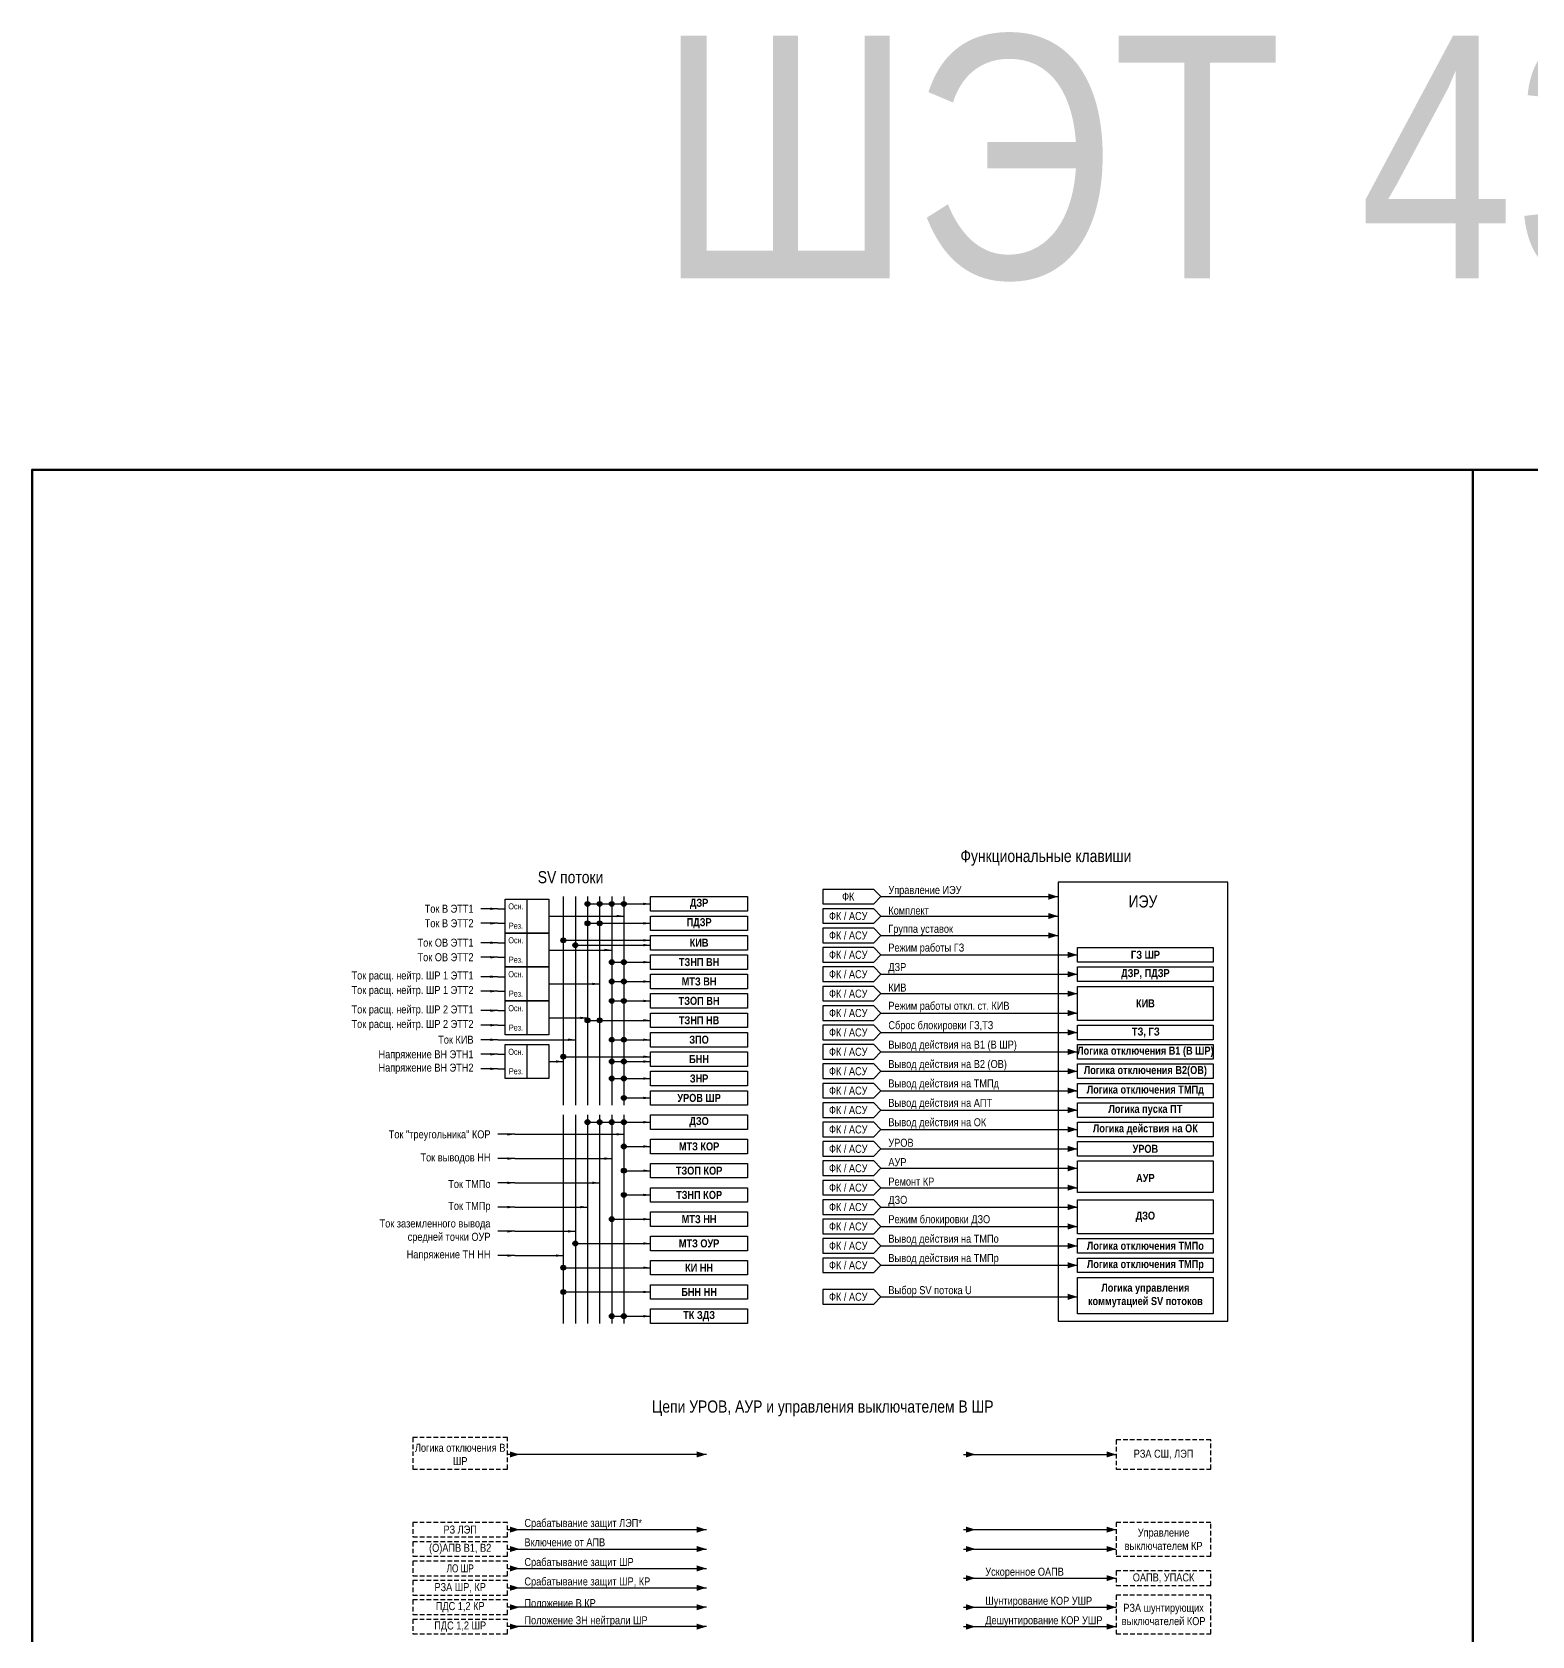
# Model space of a CAD drawing. Header units: millimetres. Extents: x 25558 to 49929, y 1902 to 19390.
# Drawn here: x 28111 to 28729, y 2770 to 3431 of the extents above; entities that cross this region are included whole.
import ezdxf

# ---------------------------------------------------------------- set-up
doc = ezdxf.new("R2010")
doc.units = ezdxf.units.MM
doc.linetypes.add('штриховая2', pattern=[9.525, 6.35, -3.175])
for name, color, linetype, lineweight in [('Основная', 7, 'Continuous', 30), ('Отключение_включение', 1, 'Continuous', 30), ('Тонкая', 7, 'Continuous', 5), ('Цепи внешние', 84, 'Continuous', 30), ('Цепи внутренние', 5, 'Continuous', 30), ('Цепи ТН', 200, 'Continuous', 30), ('Цепи ТТ', 23, 'Continuous', 30), ('Цепь - ФК и АСУ', 132, 'Continuous', 30)]:
    doc.layers.add(name, color=color, linetype=linetype, lineweight=lineweight)
doc.styles.add('Narrow', font='ARIALN.TTF')

msp = doc.modelspace()

# ---------------------------------------------------------------- hatches: boundary and pattern name
at = {"layer": 'Цепи ТН'}
h = msp.add_hatch(color=256, dxfattribs=at)
h.dxf.hatch_style = 1
h.paths.add_polyline_path([(28331, 3057, 1), (28329, 3057, 1)])
h = msp.add_hatch(color=256, dxfattribs=at)
h.dxf.hatch_style = 1
h.paths.add_polyline_path([(28331, 3009, 1), (28329, 3009, 1)])
h = msp.add_hatch(color=256, dxfattribs=at)
h.dxf.hatch_style = 1
h.paths.add_polyline_path([(28331, 2922, 1), (28329, 2922, 1)])
h = msp.add_hatch(color=256, dxfattribs=at)
h.dxf.hatch_style = 1
h.paths.add_polyline_path([(28331, 2912, 1), (28329, 2912, 1)])
at = {"layer": 'Цепи ТТ'}
h = msp.add_hatch(color=256, dxfattribs=at)
h.dxf.hatch_style = 1
h.paths.add_polyline_path([(28341, 3072, 1), (28339, 3072, 1)])
h = msp.add_hatch(color=256, dxfattribs=at)
h.dxf.hatch_style = 1
h.paths.add_polyline_path([(28346, 3072, 1), (28344, 3072, 1)])
h = msp.add_hatch(color=256, dxfattribs=at)
h.dxf.hatch_style = 1
h.paths.add_polyline_path([(28351, 3072, 1), (28349, 3072, 1)])
h = msp.add_hatch(color=256, dxfattribs=at)
h.dxf.hatch_style = 1
h.paths.add_polyline_path([(28356, 3072, 1), (28354, 3072, 1)])
h = msp.add_hatch(color=256, dxfattribs=at)
h.dxf.hatch_style = 1
h.paths.add_polyline_path([(28341, 3064, 1), (28339, 3064, 1)])
h = msp.add_hatch(color=256, dxfattribs=at)
h.dxf.hatch_style = 1
h.paths.add_polyline_path([(28346, 3064, 1), (28344, 3064, 1)])
h = msp.add_hatch(color=256, dxfattribs=at)
h.dxf.hatch_style = 1
h.paths.add_polyline_path([(28336, 3055, 1), (28334, 3055, 1)])
h = msp.add_hatch(color=256, dxfattribs=at)
h.dxf.hatch_style = 1
h.paths.add_polyline_path([(28351, 3048, 1), (28349, 3048, 1)])
h = msp.add_hatch(color=256, dxfattribs=at)
h.dxf.hatch_style = 1
h.paths.add_polyline_path([(28356, 3048, 1), (28354, 3048, 1)])
h = msp.add_hatch(color=256, dxfattribs=at)
h.dxf.hatch_style = 1
h.paths.add_polyline_path([(28351, 3040, 1), (28349, 3040, 1)])
h = msp.add_hatch(color=256, dxfattribs=at)
h.dxf.hatch_style = 1
h.paths.add_polyline_path([(28356, 3040, 1), (28354, 3040, 1)])
h = msp.add_hatch(color=256, dxfattribs=at)
h.dxf.hatch_style = 1
h.paths.add_polyline_path([(28351, 3032, 1), (28349, 3032, 1)])
h = msp.add_hatch(color=256, dxfattribs=at)
h.dxf.hatch_style = 1
h.paths.add_polyline_path([(28356, 3032, 1), (28354, 3032, 1)])
h = msp.add_hatch(color=256, dxfattribs=at)
h.dxf.hatch_style = 1
h.paths.add_polyline_path([(28341, 3024, 1), (28339, 3024, 1)])
h = msp.add_hatch(color=256, dxfattribs=at)
h.dxf.hatch_style = 1
h.paths.add_polyline_path([(28346, 3024, 1), (28344, 3024, 1)])
h = msp.add_hatch(color=256, dxfattribs=at)
h.dxf.hatch_style = 1
h.paths.add_polyline_path([(28351, 3016, 1), (28349, 3016, 1)])
h = msp.add_hatch(color=256, dxfattribs=at)
h.dxf.hatch_style = 1
h.paths.add_polyline_path([(28356, 3016, 1), (28354, 3016, 1)])
h = msp.add_hatch(color=256, dxfattribs=at)
h.dxf.hatch_style = 1
h.paths.add_polyline_path([(28351, 3007, 1), (28349, 3007, 1)])
h = msp.add_hatch(color=256, dxfattribs=at)
h.dxf.hatch_style = 1
h.paths.add_polyline_path([(28356, 3007, 1), (28354, 3007, 1)])
h = msp.add_hatch(color=256, dxfattribs=at)
h.dxf.hatch_style = 1
h.paths.add_polyline_path([(28351, 3000, 1), (28349, 3000, 1)])
h = msp.add_hatch(color=256, dxfattribs=at)
h.dxf.hatch_style = 1
h.paths.add_polyline_path([(28356, 3000, 1), (28354, 3000, 1)])
h = msp.add_hatch(color=256, dxfattribs=at)
h.dxf.hatch_style = 1
h.paths.add_polyline_path([(28356, 2992, 1), (28354, 2992, 1)])
h = msp.add_hatch(color=256, dxfattribs=at)
h.dxf.hatch_style = 1
h.paths.add_polyline_path([(28341, 2982, 1), (28339, 2982, 1)])
h = msp.add_hatch(color=256, dxfattribs=at)
h.dxf.hatch_style = 1
h.paths.add_polyline_path([(28346, 2982, 1), (28344, 2982, 1)])
h = msp.add_hatch(color=256, dxfattribs=at)
h.dxf.hatch_style = 1
h.paths.add_polyline_path([(28351, 2982, 1), (28349, 2982, 1)])
h = msp.add_hatch(color=256, dxfattribs=at)
h.dxf.hatch_style = 1
h.paths.add_polyline_path([(28356, 2982, 1), (28354, 2982, 1)])
h = msp.add_hatch(color=256, dxfattribs=at)
h.dxf.hatch_style = 1
h.paths.add_polyline_path([(28356, 2972, 1), (28354, 2972, 1)])
h = msp.add_hatch(color=256, dxfattribs=at)
h.dxf.hatch_style = 1
h.paths.add_polyline_path([(28356, 2962, 1), (28354, 2962, 1)])
h = msp.add_hatch(color=256, dxfattribs=at)
h.dxf.hatch_style = 1
h.paths.add_polyline_path([(28356, 2952, 1), (28354, 2952, 1)])
h = msp.add_hatch(color=256, dxfattribs=at)
h.dxf.hatch_style = 1
h.paths.add_polyline_path([(28351, 2942, 1), (28349, 2942, 1)])
h = msp.add_hatch(color=256, dxfattribs=at)
h.dxf.hatch_style = 1
h.paths.add_polyline_path([(28336, 2932, 1), (28334, 2932, 1)])
h = msp.add_hatch(color=256, dxfattribs=at)
h.dxf.hatch_style = 1
h.paths.add_polyline_path([(28351, 2902, 1), (28349, 2902, 1)])
h = msp.add_hatch(color=256, dxfattribs=at)
h.dxf.hatch_style = 1
h.paths.add_polyline_path([(28356, 2902, 1), (28354, 2902, 1)])

# ---------------------------------------------------------------- linework, layer by layer
at = {"layer": 'Основная', "ltscale": 0.3}
msp.add_lwpolyline([(28534, 2900), (28604, 2900), (28604, 3081), (28534, 3081)], close=True, dxfattribs=at)
at = {"layer": 'Основная'}
for points in [[(28366, 3075), (28406, 3075), (28406, 3069), (28366, 3069)], [(28366, 3067), (28406, 3067), (28406, 3061), (28366, 3061)], [(28366, 3059), (28406, 3059), (28406, 3053), (28366, 3053)], [(28366, 3051), (28406, 3051), (28406, 3045), (28366, 3045)], [(28542, 3054), (28598, 3054), (28598, 3048), (28542, 3048)], [(28366, 3043), (28406, 3043), (28406, 3037), (28366, 3037)], [(28542, 3046), (28598, 3046), (28598, 3040), (28542, 3040)], [(28542, 3038), (28598, 3038), (28598, 3024), (28542, 3024)], [(28366, 3035), (28406, 3035), (28406, 3029), (28366, 3029)], [(28366, 3027), (28406, 3027), (28406, 3021), (28366, 3021)], [(28366, 3019), (28406, 3019), (28406, 3013), (28366, 3013)], [(28542, 3022), (28598, 3022), (28598, 3016), (28542, 3016)], [(28366, 3011), (28406, 3011), (28406, 3005), (28366, 3005)], [(28542, 3014), (28598, 3014), (28598, 3008), (28542, 3008)], [(28366, 3003), (28406, 3003), (28406, 2997), (28366, 2997)], [(28542, 3006), (28598, 3006), (28598, 3000), (28542, 3000)], [(28542, 2998), (28598, 2998), (28598, 2992), (28542, 2992)], [(28366, 2995), (28406, 2995), (28406, 2989), (28366, 2989)], [(28542, 2990), (28598, 2990), (28598, 2984), (28542, 2984)], [(28366, 2985), (28406, 2985), (28406, 2979), (28366, 2979)], [(28542, 2982), (28598, 2982), (28598, 2976), (28542, 2976)], [(28366, 2975), (28406, 2975), (28406, 2969), (28366, 2969)], [(28542, 2974), (28598, 2974), (28598, 2968), (28542, 2968)], [(28366, 2965), (28406, 2965), (28406, 2959), (28366, 2959)], [(28542, 2966), (28598, 2966), (28598, 2953), (28542, 2953)], [(28366, 2955), (28406, 2955), (28406, 2949), (28366, 2949)], [(28542, 2950), (28598, 2950), (28598, 2936), (28542, 2936)], [(28366, 2945), (28406, 2945), (28406, 2939), (28366, 2939)], [(28366, 2935), (28406, 2935), (28406, 2929), (28366, 2929)], [(28542, 2934), (28598, 2934), (28598, 2928), (28542, 2928)], [(28366, 2925), (28406, 2925), (28406, 2919), (28366, 2919)], [(28542, 2926), (28598, 2926), (28598, 2920), (28542, 2920)], [(28542, 2918), (28598, 2918), (28598, 2903), (28542, 2903)], [(28366, 2915), (28406, 2915), (28406, 2909), (28366, 2909)], [(28366, 2905), (28406, 2905), (28406, 2899), (28366, 2899)]]:
    msp.add_lwpolyline(points, close=True, dxfattribs=at)
at = {"layer": 'Отключение_включение'}
for p, q in [((28495, 2845), (28558, 2845)), ((28495, 2814), (28532, 2814)), ((28532, 2814), (28558, 2814)), ((28495, 2806), (28532, 2806)), ((28532, 2806), (28558, 2806)), ((28495, 2782), (28532, 2782)), ((28532, 2782), (28558, 2782)), ((28495, 2774), (28532, 2774)), ((28532, 2774), (28558, 2774))]:
    msp.add_line(p, q, dxfattribs=at)
at = {"layer": 'Отключение_включение', "ltscale": 0.3}
msp.add_line((28307, 2814), (28389, 2814), dxfattribs=at)
at = {"layer": 'Отключение_включение'}
for points in [[(28500, 2845, 0, 2.5, 0), (28496, 2845, 0, 0, 0)], [(28558, 2845, 0, 2.5, 0), (28554, 2845, 0, 0, 0)], [(28500, 2814, 0, 2.5, 0), (28496, 2814, 0, 0, 0)], [(28558, 2814, 0, 2.5, 0), (28554, 2814, 0, 0, 0)], [(28500, 2806, 0, 2.5, 0), (28496, 2806, 0, 0, 0)], [(28558, 2806, 0, 2.5, 0), (28554, 2806, 0, 0, 0)], [(28500, 2782, 0, 2.5, 0), (28496, 2782, 0, 0, 0)], [(28558, 2782, 0, 2.5, 0), (28554, 2782, 0, 0, 0)], [(28500, 2774, 0, 2.5, 0), (28496, 2774, 0, 0, 0)], [(28558, 2774, 0, 2.5, 0), (28554, 2774, 0, 0, 0)]]:
    msp.add_lwpolyline(points, format="xyseb", dxfattribs=at)
at = {"layer": 'Отключение_включение', "ltscale": 0.3}
for points in [[(28312, 2814, 0, 2.5, 0), (28308, 2814, 0, 0, 0)], [(28389, 2814, 0, 2.5, 0), (28385, 2814, 0, 0, 0)]]:
    msp.add_lwpolyline(points, format="xyseb", dxfattribs=at)
at = {"layer": 'Тонкая', "color": 3, "lineweight": 50}
for points in [[(28705, 2411), (28111, 2411), (28111, 3251), (28705, 3251)], [(29299, 2411), (28705, 2411), (28705, 3251), (29299, 3251)]]:
    msp.add_lwpolyline(points, close=True, dxfattribs=at)
at = {"layer": 'Цепи внешние', "ltscale": 0.3}
for p, q in [((28307, 2806), (28389, 2806)), ((28495, 2794), (28511, 2794)), ((28511, 2794), (28558, 2794)), ((28389, 2782), (28307, 2782)), ((28389, 2774), (28307, 2774))]:
    msp.add_line(p, q, dxfattribs=at)
at = {"layer": 'Цепи внешние', "linetype": 'штриховая2', "ltscale": 0.3}
for points in [[(28597, 2851), (28558, 2851), (28558, 2839), (28597, 2839)], [(28307, 2817), (28268, 2817), (28268, 2811), (28307, 2811)], [(28597, 2817), (28558, 2817), (28558, 2803), (28597, 2803)], [(28307, 2809), (28268, 2809), (28268, 2803), (28307, 2803)], [(28307, 2793), (28268, 2793), (28268, 2787), (28307, 2787)], [(28597, 2797), (28558, 2797), (28558, 2791), (28597, 2791)], [(28307, 2785), (28268, 2785), (28268, 2779), (28307, 2779)], [(28597, 2787), (28558, 2787), (28558, 2771), (28597, 2771)], [(28307, 2777), (28268, 2777), (28268, 2771), (28307, 2771)]]:
    msp.add_lwpolyline(points, close=True, dxfattribs=at)
at = {"layer": 'Цепи внешние', "ltscale": 0.3}
for points in [[(28312, 2806, 0, 2.5, 0), (28308, 2806, 0, 0, 0)], [(28389, 2806, 0, 2.5, 0), (28385, 2806, 0, 0, 0)], [(28312, 2790, 0, 2.5, 0), (28308, 2790, 0, 0, 0)], [(28389, 2790, 0, 2.5, 0), (28385, 2790, 0, 0, 0)], [(28500, 2794, 0, 2.5, 0), (28496, 2794, 0, 0, 0)], [(28558, 2794, 0, 2.5, 0), (28554, 2794, 0, 0, 0)], [(28312, 2782, 0, 2.5, 0), (28308, 2782, 0, 0, 0)], [(28389, 2782, 0, 2.5, 0), (28385, 2782, 0, 0, 0)], [(28312, 2774, 0, 2.5, 0), (28308, 2774, 0, 0, 0)], [(28389, 2774, 0, 2.5, 0), (28385, 2774, 0, 0, 0)]]:
    msp.add_lwpolyline(points, format="xyseb", dxfattribs=at)
at = {"layer": 'Цепи внешние'}
msp.add_lwpolyline([(28307, 2790), (28389, 2790)], dxfattribs=at)
at = {"layer": 'Цепи внутренние', "ltscale": 0.3}
msp.add_line((28389, 2845), (28307, 2845), dxfattribs=at)
at = {"layer": 'Цепи внутренние', "linetype": 'штриховая2', "ltscale": 0.3}
for points in [[(28307, 2852), (28268, 2852), (28268, 2839), (28307, 2839)], [(28307, 2801), (28268, 2801), (28268, 2795), (28307, 2795)]]:
    msp.add_lwpolyline(points, close=True, dxfattribs=at)
at = {"layer": 'Цепи внутренние', "ltscale": 0.3}
for points in [[(28312, 2845, 0, 2.5, 0), (28308, 2845, 0, 0, 0)], [(28389, 2845, 0, 2.5, 0), (28385, 2845, 0, 0, 0)]]:
    msp.add_lwpolyline(points, format="xyseb", dxfattribs=at)
at = {"layer": 'Цепи внутренние'}
for points in [[(28312, 2798, 0, 2.5, 0), (28308, 2798, 0, 0, 0)], [(28389, 2798, 0, 2.5, 0), (28385, 2798, 0, 0, 0)]]:
    msp.add_lwpolyline(points, format="xyseb", dxfattribs=at)
msp.add_lwpolyline([(28307, 2798), (28389, 2798)], dxfattribs=at)
at = {"layer": 'Цепи ТН'}
for p, q in [((28324, 3007), (28330, 3007)), ((28330, 2922), (28366, 2922))]:
    msp.add_line(p, q, dxfattribs=at)
for points in [[(28330, 3075), (28330, 2989)], [(28330, 3057), (28366, 3057)], [(28303, 3010), (28296, 3010)], [(28303, 3010), (28306, 3010)], [(28315, 3014), (28315, 3000)], [(28330, 3009), (28366, 3009)], [(28303, 3004), (28296, 3004)], [(28303, 3004), (28306, 3004)], [(28330, 2985), (28330, 2899)], [(28310, 2927), (28303, 2927)], [(28310, 2927), (28313, 2927)], [(28313, 2927), (28330, 2927)], [(28330, 2912), (28366, 2912)]]:
    msp.add_lwpolyline(points, dxfattribs=at)
for points in [[(28366, 3057, 0, 1, 0), (28363, 3057, 0, 0, 0)], [(28303, 3010, 0, 1, 0), (28300, 3010, 0, 0, 0)], [(28366, 3009, 0, 1, 0), (28363, 3009, 0, 0, 0)], [(28303, 3004, 0, 1, 0), (28300, 3004, 0, 0, 0)], [(28330, 3007, 0, 1, 0), (28327, 3007, 0, 0, 0)], [(28310, 2927, 0, 1, 0), (28307, 2927, 0, 0, 0)], [(28330, 2927, 0, 1, 0), (28327, 2927, 0, 0, 0)], [(28366, 2922, 0, 1, 0), (28363, 2922, 0, 0, 0)], [(28366, 2912, 0, 1, 0), (28363, 2912, 0, 0, 0)]]:
    msp.add_lwpolyline(points, format="xyseb", dxfattribs=at)
msp.add_lwpolyline([(28306, 3014), (28324, 3014), (28324, 3000), (28306, 3000)], close=True, dxfattribs=at)
for centre in [(28330, 3057), (28330, 3009), (28330, 2922), (28330, 2912)]:
    msp.add_circle(centre, 1, dxfattribs=at)
at = {"layer": 'Цепи ТТ'}
for p, q in [((28350, 3048), (28366, 3048)), ((28350, 3040), (28366, 3040)), ((28350, 3032), (28366, 3032)), ((28340, 3024), (28366, 3024)), ((28350, 3016), (28366, 3016)), ((28350, 2942), (28366, 2942)), ((28335, 2932), (28366, 2932))]:
    msp.add_line(p, q, dxfattribs=at)
at = {"layer": 'Цепи ТТ', "ltscale": 0.3}
msp.add_line((28313, 2957), (28345, 2957), dxfattribs=at)
at = {"layer": 'Цепи ТТ'}
for points in [[(28303, 3070), (28296, 3070)], [(28303, 3070), (28306, 3070)], [(28315, 3074), (28315, 3060)], [(28335, 3075), (28335, 2989)], [(28340, 3075), (28340, 2989)], [(28345, 3075), (28345, 2989)], [(28303, 3064), (28296, 3064)], [(28303, 3064), (28306, 3064)], [(28303, 3056), (28296, 3056)], [(28303, 3056), (28306, 3056)], [(28315, 3060), (28315, 3046)], [(28303, 3050), (28296, 3050)], [(28303, 3050), (28306, 3050)], [(28315, 3046), (28315, 3032)], [(28303, 3042), (28296, 3042)], [(28303, 3036), (28296, 3036)], [(28303, 3042), (28306, 3042)], [(28303, 3036), (28306, 3036)], [(28315, 3032), (28315, 3018)], [(28303, 3028), (28296, 3028)], [(28303, 3028), (28306, 3028)], [(28303, 3022), (28296, 3022)], [(28303, 3016), (28296, 3016)], [(28303, 3022), (28306, 3022)], [(28303, 3016), (28306, 3016)], [(28335, 2985), (28335, 2899)], [(28340, 2985), (28340, 2899)], [(28310, 2947), (28303, 2947)], [(28310, 2947), (28313, 2947)], [(28313, 2947), (28340, 2947)], [(28310, 2937), (28303, 2937)], [(28310, 2937), (28313, 2937)], [(28313, 2937), (28335, 2937)]]:
    msp.add_lwpolyline(points, dxfattribs=at)
for points in [[(28303, 3070, 0, 1, 0), (28300, 3070, 0, 0, 0)], [(28366, 3072, 0, 1, 0), (28363, 3072, 0, 0, 0)], [(28303, 3064, 0, 1, 0), (28300, 3064, 0, 0, 0)], [(28355, 3067, 0, 1, 0), (28352, 3067, 0, 0, 0)], [(28366, 3064, 0, 1, 0), (28363, 3064, 0, 0, 0)], [(28303, 3056, 0, 1, 0), (28300, 3056, 0, 0, 0)], [(28366, 3055, 0, 1, 0), (28363, 3055, 0, 0, 0)], [(28303, 3050, 0, 1, 0), (28300, 3050, 0, 0, 0)], [(28350, 3053, 0, 1, 0), (28347, 3053, 0, 0, 0)], [(28303, 3042, 0, 1, 0), (28300, 3042, 0, 0, 0)], [(28366, 3048, 0, 1, 0), (28363, 3048, 0, 0, 0)], [(28303, 3036, 0, 1, 0), (28300, 3036, 0, 0, 0)], [(28345, 3039, 0, 1, 0), (28342, 3039, 0, 0, 0)], [(28366, 3040, 0, 1, 0), (28363, 3040, 0, 0, 0)], [(28366, 3032, 0, 1, 0), (28363, 3032, 0, 0, 0)], [(28303, 3028, 0, 1, 0), (28300, 3028, 0, 0, 0)], [(28303, 3022, 0, 1, 0), (28300, 3022, 0, 0, 0)], [(28340, 3025, 0, 1, 0), (28337, 3025, 0, 0, 0)], [(28366, 3024, 0, 1, 0), (28363, 3024, 0, 0, 0)], [(28303, 3016, 0, 1, 0), (28300, 3016, 0, 0, 0)], [(28335, 3016, 0, 1, 0), (28332, 3016, 0, 0, 0)], [(28366, 3016, 0, 1, 0), (28363, 3016, 0, 0, 0)], [(28366, 3007, 0, 1, 0), (28363, 3007, 0, 0, 0)], [(28366, 3000, 0, 1, 0), (28363, 3000, 0, 0, 0)], [(28366, 2992, 0, 1, 0), (28363, 2992, 0, 0, 0)], [(28310, 2977, 0, 1, 0), (28307, 2977, 0, 0, 0)], [(28355, 2977, 0, 1, 0), (28352, 2977, 0, 0, 0)], [(28366, 2982, 0, 1, 0), (28363, 2982, 0, 0, 0)], [(28366, 2972, 0, 1, 0), (28363, 2972, 0, 0, 0)], [(28310, 2967, 0, 1, 0), (28307, 2967, 0, 0, 0)], [(28350, 2967, 0, 1, 0), (28347, 2967, 0, 0, 0)], [(28310, 2957, 0, 1, 0), (28307, 2957, 0, 0, 0)], [(28345, 2957, 0, 1, 0), (28342, 2957, 0, 0, 0)], [(28366, 2962, 0, 1, 0), (28363, 2962, 0, 0, 0)], [(28366, 2952, 0, 1, 0), (28363, 2952, 0, 0, 0)], [(28310, 2947, 0, 1, 0), (28307, 2947, 0, 0, 0)], [(28340, 2947, 0, 1, 0), (28337, 2947, 0, 0, 0)], [(28310, 2937, 0, 1, 0), (28307, 2937, 0, 0, 0)], [(28335, 2937, 0, 1, 0), (28332, 2937, 0, 0, 0)], [(28366, 2942, 0, 1, 0), (28363, 2942, 0, 0, 0)], [(28366, 2932, 0, 1, 0), (28363, 2932, 0, 0, 0)], [(28366, 2902, 0, 1, 0), (28363, 2902, 0, 0, 0)]]:
    msp.add_lwpolyline(points, format="xyseb", dxfattribs=at)
for points in [[(28306, 3074), (28324, 3074), (28324, 3060), (28306, 3060)], [(28306, 3060), (28324, 3060), (28324, 3046), (28306, 3046)], [(28306, 3046), (28324, 3046), (28324, 3032), (28306, 3032)], [(28306, 3032), (28324, 3032), (28324, 3018), (28306, 3018)]]:
    msp.add_lwpolyline(points, close=True, dxfattribs=at)
at = {"layer": 'Цепи ТТ', "ltscale": 0.3}
for points in [[(28340, 3072), (28366, 3072)], [(28350, 3075), (28350, 2989)], [(28355, 3075), (28355, 2989)], [(28324, 3067), (28355, 3067)], [(28340, 3064), (28366, 3064)], [(28324, 3053), (28350, 3053)], [(28335, 3055), (28366, 3055)], [(28324, 3039), (28345, 3039)], [(28324, 3025), (28340, 3025)], [(28306, 3016), (28335, 3016)], [(28350, 3007), (28366, 3007)], [(28350, 3000), (28366, 3000)], [(28355, 2992), (28366, 2992)], [(28345, 2985), (28345, 2899)], [(28350, 2985), (28350, 2899)], [(28355, 2985), (28355, 2899)], [(28310, 2977), (28303, 2977)], [(28310, 2977), (28313, 2977)], [(28313, 2977), (28355, 2977)], [(28340, 2982), (28366, 2982)], [(28355, 2972), (28366, 2972)], [(28310, 2967), (28303, 2967)], [(28310, 2967), (28313, 2967)], [(28313, 2967), (28350, 2967)], [(28310, 2957), (28303, 2957)], [(28310, 2957), (28313, 2957)], [(28355, 2962), (28366, 2962)], [(28355, 2952), (28366, 2952)], [(28350, 2902), (28366, 2902)]]:
    msp.add_lwpolyline(points, dxfattribs=at)
at = {"layer": 'Цепи ТТ'}
for centre in [(28340, 3072), (28345, 3072), (28350, 3072), (28355, 3072), (28340, 3064), (28345, 3064), (28335, 3055), (28350, 3048), (28355, 3048), (28350, 3040), (28355, 3040), (28350, 3032), (28355, 3032), (28340, 3024), (28345, 3024), (28350, 3016), (28355, 3016), (28350, 3007), (28355, 3007), (28350, 3000), (28355, 3000), (28355, 2992), (28340, 2982), (28345, 2982), (28350, 2982), (28355, 2982), (28355, 2972), (28355, 2962), (28355, 2952), (28350, 2942), (28335, 2932), (28350, 2902), (28355, 2902)]:
    msp.add_circle(centre, 1, dxfattribs=at)
at = {"layer": 'Цепь - ФК и АСУ', "ltscale": 0.3}
for points in [[(28461, 3075), (28458, 3078), (28437, 3078), (28437, 3072), (28458, 3072), (28461, 3075)], [(28461, 3067), (28458, 3070), (28437, 3070), (28437, 3064), (28458, 3064), (28461, 3067)], [(28461, 3059), (28458, 3062), (28437, 3062), (28437, 3056), (28458, 3056), (28461, 3059)], [(28461, 3051), (28458, 3054), (28437, 3054), (28437, 3048), (28458, 3048), (28461, 3051)], [(28461, 3043), (28458, 3046), (28437, 3046), (28437, 3040), (28458, 3040), (28461, 3043)], [(28461, 3035), (28458, 3038), (28437, 3038), (28437, 3032), (28458, 3032), (28461, 3035)], [(28461, 3027), (28458, 3030), (28437, 3030), (28437, 3024), (28458, 3024), (28461, 3027)], [(28461, 3019), (28458, 3022), (28437, 3022), (28437, 3016), (28458, 3016), (28461, 3019)], [(28461, 3011), (28458, 3014), (28437, 3014), (28437, 3008), (28458, 3008), (28461, 3011)], [(28461, 3003), (28458, 3006), (28437, 3006), (28437, 3000), (28458, 3000), (28461, 3003)], [(28461, 2995), (28458, 2998), (28437, 2998), (28437, 2992), (28458, 2992), (28461, 2995)], [(28461, 2987), (28458, 2990), (28437, 2990), (28437, 2984), (28458, 2984), (28461, 2987)], [(28461, 2979), (28458, 2982), (28437, 2982), (28437, 2976), (28458, 2976), (28461, 2979)], [(28461, 2971), (28458, 2974), (28437, 2974), (28437, 2968), (28458, 2968), (28461, 2971)], [(28461, 2963), (28458, 2966), (28437, 2966), (28437, 2960), (28458, 2960), (28461, 2963)], [(28461, 2955), (28458, 2958), (28437, 2958), (28437, 2952), (28458, 2952), (28461, 2955)], [(28461, 2947), (28458, 2950), (28437, 2950), (28437, 2944), (28458, 2944), (28461, 2947)], [(28461, 2939), (28458, 2942), (28437, 2942), (28437, 2936), (28458, 2936), (28461, 2939)], [(28461, 2931), (28458, 2934), (28437, 2934), (28437, 2928), (28458, 2928), (28461, 2931)], [(28461, 2923), (28458, 2926), (28437, 2926), (28437, 2920), (28458, 2920), (28461, 2923)], [(28461, 2910), (28458, 2913), (28437, 2913), (28437, 2907), (28458, 2907), (28461, 2910)]]:
    msp.add_lwpolyline(points, dxfattribs=at)
for points in [[(28534, 3075, 0, 2.5, 0), (28530, 3075, 0, 0, 0)], [(28534, 3067, 0, 2.5, 0), (28530, 3067, 0, 0, 0)], [(28534, 3059, 0, 2.5, 0), (28530, 3059, 0, 0, 0)], [(28542, 3051, 0, 2.5, 0), (28538, 3051, 0, 0, 0)], [(28542, 3043, 0, 2.5, 0), (28538, 3043, 0, 0, 0)], [(28542, 3035, 0, 2.5, 0), (28538, 3035, 0, 0, 0)], [(28542, 3027, 0, 2.5, 0), (28538, 3027, 0, 0, 0)], [(28542, 3019, 0, 2.5, 0), (28538, 3019, 0, 0, 0)], [(28542, 3011, 0, 2.5, 0), (28538, 3011, 0, 0, 0)], [(28542, 3003, 0, 2.5, 0), (28538, 3003, 0, 0, 0)], [(28542, 2995, 0, 2.5, 0), (28538, 2995, 0, 0, 0)], [(28542, 2987, 0, 2.5, 0), (28538, 2987, 0, 0, 0)], [(28542, 2979, 0, 2.5, 0), (28538, 2979, 0, 0, 0)], [(28542, 2971, 0, 2.5, 0), (28538, 2971, 0, 0, 0)], [(28542, 2963, 0, 2.5, 0), (28538, 2963, 0, 0, 0)], [(28542, 2955, 0, 2.5, 0), (28538, 2955, 0, 0, 0)], [(28542, 2947, 0, 2.5, 0), (28538, 2947, 0, 0, 0)], [(28542, 2939, 0, 2.5, 0), (28538, 2939, 0, 0, 0)], [(28542, 2931, 0, 2.5, 0), (28538, 2931, 0, 0, 0)], [(28542, 2923, 0, 2.5, 0), (28538, 2923, 0, 0, 0)], [(28542, 2910, 0, 2.5, 0), (28538, 2910, 0, 0, 0)]]:
    msp.add_lwpolyline(points, format="xyseb", dxfattribs=at)
at = {"layer": 'Цепь - ФК и АСУ'}
for points in [[(28461, 3075), (28534, 3075)], [(28461, 3067), (28534, 3067)], [(28461, 3059), (28534, 3059)], [(28461, 3051), (28542, 3051), (28542, 3051), (28542, 3051)], [(28461, 3043), (28542, 3043)], [(28461, 3035), (28542, 3035)], [(28461, 3027), (28542, 3027)], [(28461, 3019), (28542, 3019)], [(28461, 3011), (28542, 3011), (28542, 3011), (28542, 3011)], [(28461, 3003), (28542, 3003), (28542, 3003), (28542, 3003)], [(28461, 2995), (28542, 2995), (28542, 2995), (28542, 2995)], [(28461, 2987), (28542, 2987), (28542, 2987), (28542, 2987)], [(28461, 2979), (28542, 2979), (28542, 2979), (28542, 2979)], [(28461, 2971), (28542, 2971), (28542, 2971), (28542, 2971)], [(28461, 2963), (28542, 2963), (28542, 2963), (28542, 2963)], [(28461, 2955), (28542, 2955), (28542, 2955), (28542, 2955)], [(28461, 2947), (28542, 2947), (28542, 2947), (28542, 2947)], [(28461, 2939), (28542, 2939), (28542, 2939), (28542, 2939)], [(28461, 2931), (28542, 2931), (28542, 2931), (28542, 2931)], [(28461, 2923), (28542, 2923), (28542, 2923), (28542, 2923)], [(28461, 2910), (28542, 2910)]]:
    msp.add_lwpolyline(points, dxfattribs=at)

# ---------------------------------------------------------------- texts
at = {"style": 'Narrow'}
msp.add_text('ШЭТ 431.02-2', height=100, dxfattribs=at).set_placement((28369, 3330))
at = {"layer": 'Основная', "style": 'Narrow'}
for s, insert, char_height, width, attachment_point in [('Функциональные клавиши', (28529, 3091), 5, 188.2306, 5), ('SV потоки', (28333, 3083), 5, 188.2306, 5), ('ФК', (28447.5, 3075), 3.3, 21, 5), (' Управление ИЭУ', (28463, 3077.25), 3.3, 71.4983, 4), ('ИЭУ', (28569, 3073), 5, 70, 5), ('Ток В ЭТТ1', (28293, 3070), 3.3, 71.4983, 6), ('{\\fArial Narrow|b1|i0|c204|p34;\\C0;ДЗР}', (28386, 3072), 3.3, 40, 5), ('ФК / АСУ', (28447.5, 3067), 3.3, 21, 5), (' Комплект', (28463, 3069.25), 3.3, 71.4983, 4), ('Ток В ЭТТ2', (28293, 3064), 3.3, 71.4983, 6), ('{\\fArial Narrow|b1|i0|c204|p34;\\C0;ПДЗР}', (28386, 3064), 3.3, 40, 5), (' Группа уставок', (28463, 3061.25), 3.3, 71, 4), ('Ток ОВ ЭТТ1', (28293, 3056), 3.3, 71.4983, 6), ('{\\fArial Narrow|b1|i0|c204|p34;\\C0;КИВ}', (28386, 3056), 3.3, 40, 5), ('ФК / АСУ', (28447.5, 3059), 3.3, 21, 5), (' Режим работы ГЗ', (28463, 3053.5), 3.3, 71.4983, 4), ('Ток ОВ ЭТТ2', (28293, 3050), 3.3, 71.4983, 6), ('{\\fArial Narrow|b1|i0|c204|p34;\\C0;ТЗНП ВН}', (28386, 3048), 3.3, 40, 5), ('ФК / АСУ', (28447.5, 3051), 3.3, 21, 5), ('{\\fArial Narrow|b1|i0|c204|p34;\\C0;ГЗ ШР}', (28570, 3051), 3.3, 56, 5), ('Ток расщ. нейтр. ШР 1 ЭТТ1', (28293, 3042), 3.3, 71.4983, 6), ('ФК / АСУ', (28447.5, 3043), 3.3, 21, 5), (' ДЗР', (28463, 3045.5), 3.3, 73.8439, 4), ('{\\fArial Narrow|b1|i0|c204|p34;\\C0;ДЗР, ПДЗР}', (28570, 3043), 3.3, 56, 5), ('Ток расщ. нейтр. ШР 1 ЭТТ2', (28293, 3036), 3.3, 71.4983, 6), ('{\\fArial Narrow|b1|i0|c204|p34;\\C0;МТЗ ВН}', (28386, 3040), 3.3, 40, 5), ('ФК / АСУ', (28447.5, 3035), 3.3, 21, 5), (' КИВ', (28463, 3037.5), 3.3, 71.4983, 4), ('Ток расщ. нейтр. ШР 2 ЭТТ1', (28293, 3028), 3.3, 71.4983, 6), ('{\\fArial Narrow|b1|i0|c204|p34;ТЗОП ВН}', (28386, 3032), 3.3, 40, 5), ('ФК / АСУ', (28447.5, 3027), 3.3, 21, 5), (' Режим работы откл. ст. КИВ', (28463, 3029.5), 3.3, 71.4983, 4), ('{\\fArial Narrow|b1|i0|c204|p34;\\C0;КИВ}', (28570, 3031), 3.3, 56, 5), ('Ток расщ. нейтр. ШР 2 ЭТТ2', (28293, 3022), 3.3, 71.4983, 6), ('{\\fArial Narrow|b1|i0|c204|p34;\\C0;ТЗНП НВ}', (28386, 3024), 3.3, 40, 5), (' Сброс блокировки ГЗ,ТЗ', (28463, 3021.5), 3.3, 73.8439, 4), ('Ток КИВ', (28293, 3016), 3.3, 71.4983, 6), ('{\\fArial Narrow|b1|i0|c204|p34;\\C0;ЗПО}', (28386, 3016), 3.3, 40, 5), ('ФК / АСУ', (28447.5, 3019), 3.3, 21, 5), (' Вывод действия на В1 (В ШР)', (28463, 3013.5), 3.3, 73.8439, 4), ('{\\fArial Narrow|b1|i0|c204|p34;\\C0;ТЗ, ГЗ}', (28570.19, 3019), 3.3, 55.6276, 5), ('Напряжение ВН ЭТН1        ', (28293, 3009.5), 3.3, 71.4983, 6), ('{\\fArial Narrow|b1|i0|c204|p34;\\C0;БНН}', (28386, 3008), 3.3, 40, 5), ('ФК / АСУ', (28447.5, 3011), 3.3, 21, 5), ('{\\fArial Narrow|b1|i0|c204|p34;\\C0;Логика отключения В1 (В ШР)}', (28570, 3011), 3.3, 56, 5), ('Напряжение ВН ЭТН2       ', (28293, 3004), 3.3, 71.3526, 6), ('ФК / АСУ', (28447.5, 3003), 3.3, 21, 5), (' Вывод действия на В2 (ОВ)', (28463, 3005.5), 3.3, 73.8439, 4), ('{\\fArial Narrow|b1|i0|c204|p34;\\C0;Логика отключения В2(ОВ)}', (28570, 3003), 3.3, 56, 5), ('{\\fArial Narrow|b1|i0|c204|p34;\\C0;ЗНР}', (28386, 3000), 3.3, 40, 5), ('ФК / АСУ', (28447.5, 2995), 3.3, 21, 5), (' Вывод действия на ТМПд ', (28463, 2997.5), 3.3, 73.8439, 4), ('{\\fArial Narrow|b1|i0|c204|p34;\\C0;Логика отключения ТМПд}', (28570, 2995), 3.3, 56, 5), ('{\\fArial Narrow|b1|i0|c204|p34;\\C0;УРОВ ШР}', (28386, 2992), 3.3, 40, 5), (' Вывод действия на АПТ', (28463, 2989.5), 3.3, 73.8439, 4), ('{\\fArial Narrow|b1|i0|c204|p34;ДЗО}', (28386, 2982), 3.3, 40, 5), ('ФК / АСУ', (28447.5, 2987), 3.3, 21, 5), (' Вывод действия на ОК', (28463, 2981.5), 3.3, 73.8439, 4), ('{\\fArial Narrow|b1|i0|c204|p34;\\C0;Логика пуска ПТ}', (28570, 2987), 3.3, 56, 5), ('Ток "треугольника" КОР', (28300, 2976.5), 3.3, 71.4983, 6), ('ФК / АСУ', (28447.5, 2979), 3.3, 21, 5), ('{\\fArial Narrow|b1|i0|c204|p34;\\C0;Логика действия на ОК}', (28570, 2979), 3.3, 56, 5), ('{\\fArial Narrow|b1|i0|c204|p34;\\C0;МТЗ КОР}', (28386, 2972), 3.3, 40, 5), ('ФК / АСУ', (28447.5, 2971), 3.3, 21, 5), (' УРОВ', (28463, 2973.5), 3.3, 73.8439, 4), ('{\\fArial Narrow|b1|i0|c204|p34;\\C0;УРОВ}', (28570, 2971), 3.3, 56, 5), ('Ток выводов НН', (28300, 2967), 3.3, 71.4983, 6), ('{\\fArial Narrow|b1|i0|c204|p34;\\C0;ТЗОП КОР}', (28386, 2962), 3.3, 40, 5), ('ФК / АСУ', (28447.5, 2963), 3.3, 21, 5), (' АУР', (28463, 2965.5), 3.3, 73.8439, 4), ('Ток ТМПо', (28300, 2956.5), 3.3, 71.4983, 6), ('ФК / АСУ', (28447.5, 2955), 3.3, 21, 5), (' Ремонт КР', (28463, 2957.5), 3.3, 73.8439, 4), ('{\\fArial Narrow|b1|i0|c204|p34;\\C0;АУР}', (28570, 2959), 3.3, 56, 5), ('{\\fArial Narrow|b1|i0|c204|p34;\\C0;ТЗНП КОР}', (28386, 2952), 3.3, 40, 5), (' ДЗО', (28463, 2949.5), 3.3, 73.8439, 4), ('Ток ТМПр', (28300, 2947), 3.3, 70.2633, 6), ('{\\fArial Narrow|b1|i0|c204|p34;\\C0;МТЗ НН}', (28386, 2942), 3.3, 40, 5), ('ФК / АСУ', (28447.5, 2947), 3.3, 21, 5), (' Режим блокировки ДЗО', (28463, 2941.5), 3.3, 73.8439, 4), ('{\\fArial Narrow|b1|i0|c204|p34;\\C0;ДЗО}', (28570, 2943), 3.3, 56, 5), ('Ток заземленного вывода средней точки ОУР', (28300, 2937), 3.3, 47.5684, 6), ('ФК / АСУ', (28447.5, 2939), 3.3, 21, 5), ('{\\fArial Narrow|b1|i0|c204|p34;\\C0;МТЗ ОУР}', (28386, 2932), 3.3, 40, 5), ('ФК / АСУ', (28447.5, 2931), 3.3, 21, 5), (' Вывод действия на ТМПо ', (28463, 2933.5), 3.3, 73.8439, 4), ('{\\fArial Narrow|b1|i0|c204|p34;\\C0;Логика отключения ТМПо}', (28570, 2931), 3.3, 56, 5), ('Напряжение ТН НН', (28300, 2927), 3.3, 70.2633, 6), ('{\\fArial Narrow|b1|i0|c204|p34;\\C0;КИ НН}', (28386, 2922), 3.3, 40, 5), ('ФК / АСУ', (28447.5, 2923), 3.3, 21, 5), (' Вывод действия на ТМПр ', (28463, 2925.5), 3.3, 73.8439, 4), ('{\\fArial Narrow|b1|i0|c204|p34;\\C0;Логика отключения ТМПр}', (28570, 2923), 3.3, 56, 5), ('{\\fArial Narrow|b1|i0|c204|p34;\\C0;БНН НН}', (28386, 2912), 3.3, 40, 5), ('ФК / АСУ', (28447.5, 2910), 3.3, 21, 5), (' Выбор SV потока U', (28463, 2912.25), 3.3, 71, 4), ('{\\fArial Narrow|b1|i0|c204|p34;\\C0;Логика управления коммутацией SV потоков}', (28570, 2910.5), 3.3, 53.6182, 5), ('{\\fArial Narrow|b1|i0|c204|p34;\\C0;ТК ЗДЗ}', (28386, 2902), 3.3, 40, 5), ('Цепи УРОВ, АУР и управления выключателем В ШР', (28437, 2864), 5, 188.2306, 5), ('Логика отключения В ШР', (28287.5, 2845), 3.3, 39, 5), ('РЗА СШ, ЛЭП', (28577.5, 2845), 3.3, 39, 5), ('Срабатывание защит ЛЭП*', (28314, 2816.25), 3.3, 71, 4), ('РЗ ЛЭП', (28287.5, 2814), 3.3, 39, 5), ('Управление выключателем КР', (28577.5, 2810), 3.3, 39, 5), ('(О)АПВ В1, В2', (28287.5, 2806), 3.3, 39, 5), ('Включение от АПВ', (28314, 2808.75), 3.3, 71, 4), ('{\\W0.9;ЛО ШР}', (28287.5, 2798), 3.3, 39, 5), ('Срабатывание защит ШР', (28314, 2798), 3.3, 91, 7), ('Ускоренное ОАПВ', (28504, 2794), 3.3, 62, 7), ('РЗА ШР, КР', (28287.5, 2790), 3.3, 39, 5), ('Срабатывание защит ШР, КР', (28314, 2790), 3.3, 91, 7), ('ОАПВ, УПАСК', (28577.5, 2794), 3.3, 39, 5), ('ПДС 1,2 КР', (28287.5, 2782), 3.3, 39, 5), ('Положение В КР', (28314, 2782), 3.3, 65, 7), ('Шунтирование КОР УШР', (28504, 2782), 3.3, 62, 7), ('Положение ЗН нейтрали ШР', (28314, 2774), 3.3, 65, 7), ('Дешунтирование КОР УШР', (28504, 2774), 3.3, 62, 7), ('РЗА шунтирующих выключателей КОР', (28577.5, 2779), 3.3, 39, 5), ('ПДС 1,2 ШР', (28287.5, 2774), 3.3, 39, 5)]:
    msp.add_mtext(s, dxfattribs=dict(at, insert=insert, char_height=char_height, width=width, attachment_point=attachment_point))
at = {"layer": 'Основная', "char_height": 2.5, "width": 9, "attachment_point": 5, "line_spacing_factor": 0.909091, "style": 'Narrow'}
for s, insert in [('Осн.', (28310.5, 3071)), ('Рез.', (28310.5, 3063)), ('Осн.', (28310.5, 3057)), ('Рез.', (28310.5, 3049)), ('Осн.', (28310.5, 3043)), ('Рез.', (28310.5, 3035)), ('Осн.', (28310.5, 3029)), ('Рез.', (28310.5, 3021)), ('Осн.', (28310.5, 3011)), ('Рез.', (28310.5, 3003))]:
    msp.add_mtext(s, dxfattribs=dict(at, insert=insert))

doc.saveas('drawing.dxf')
